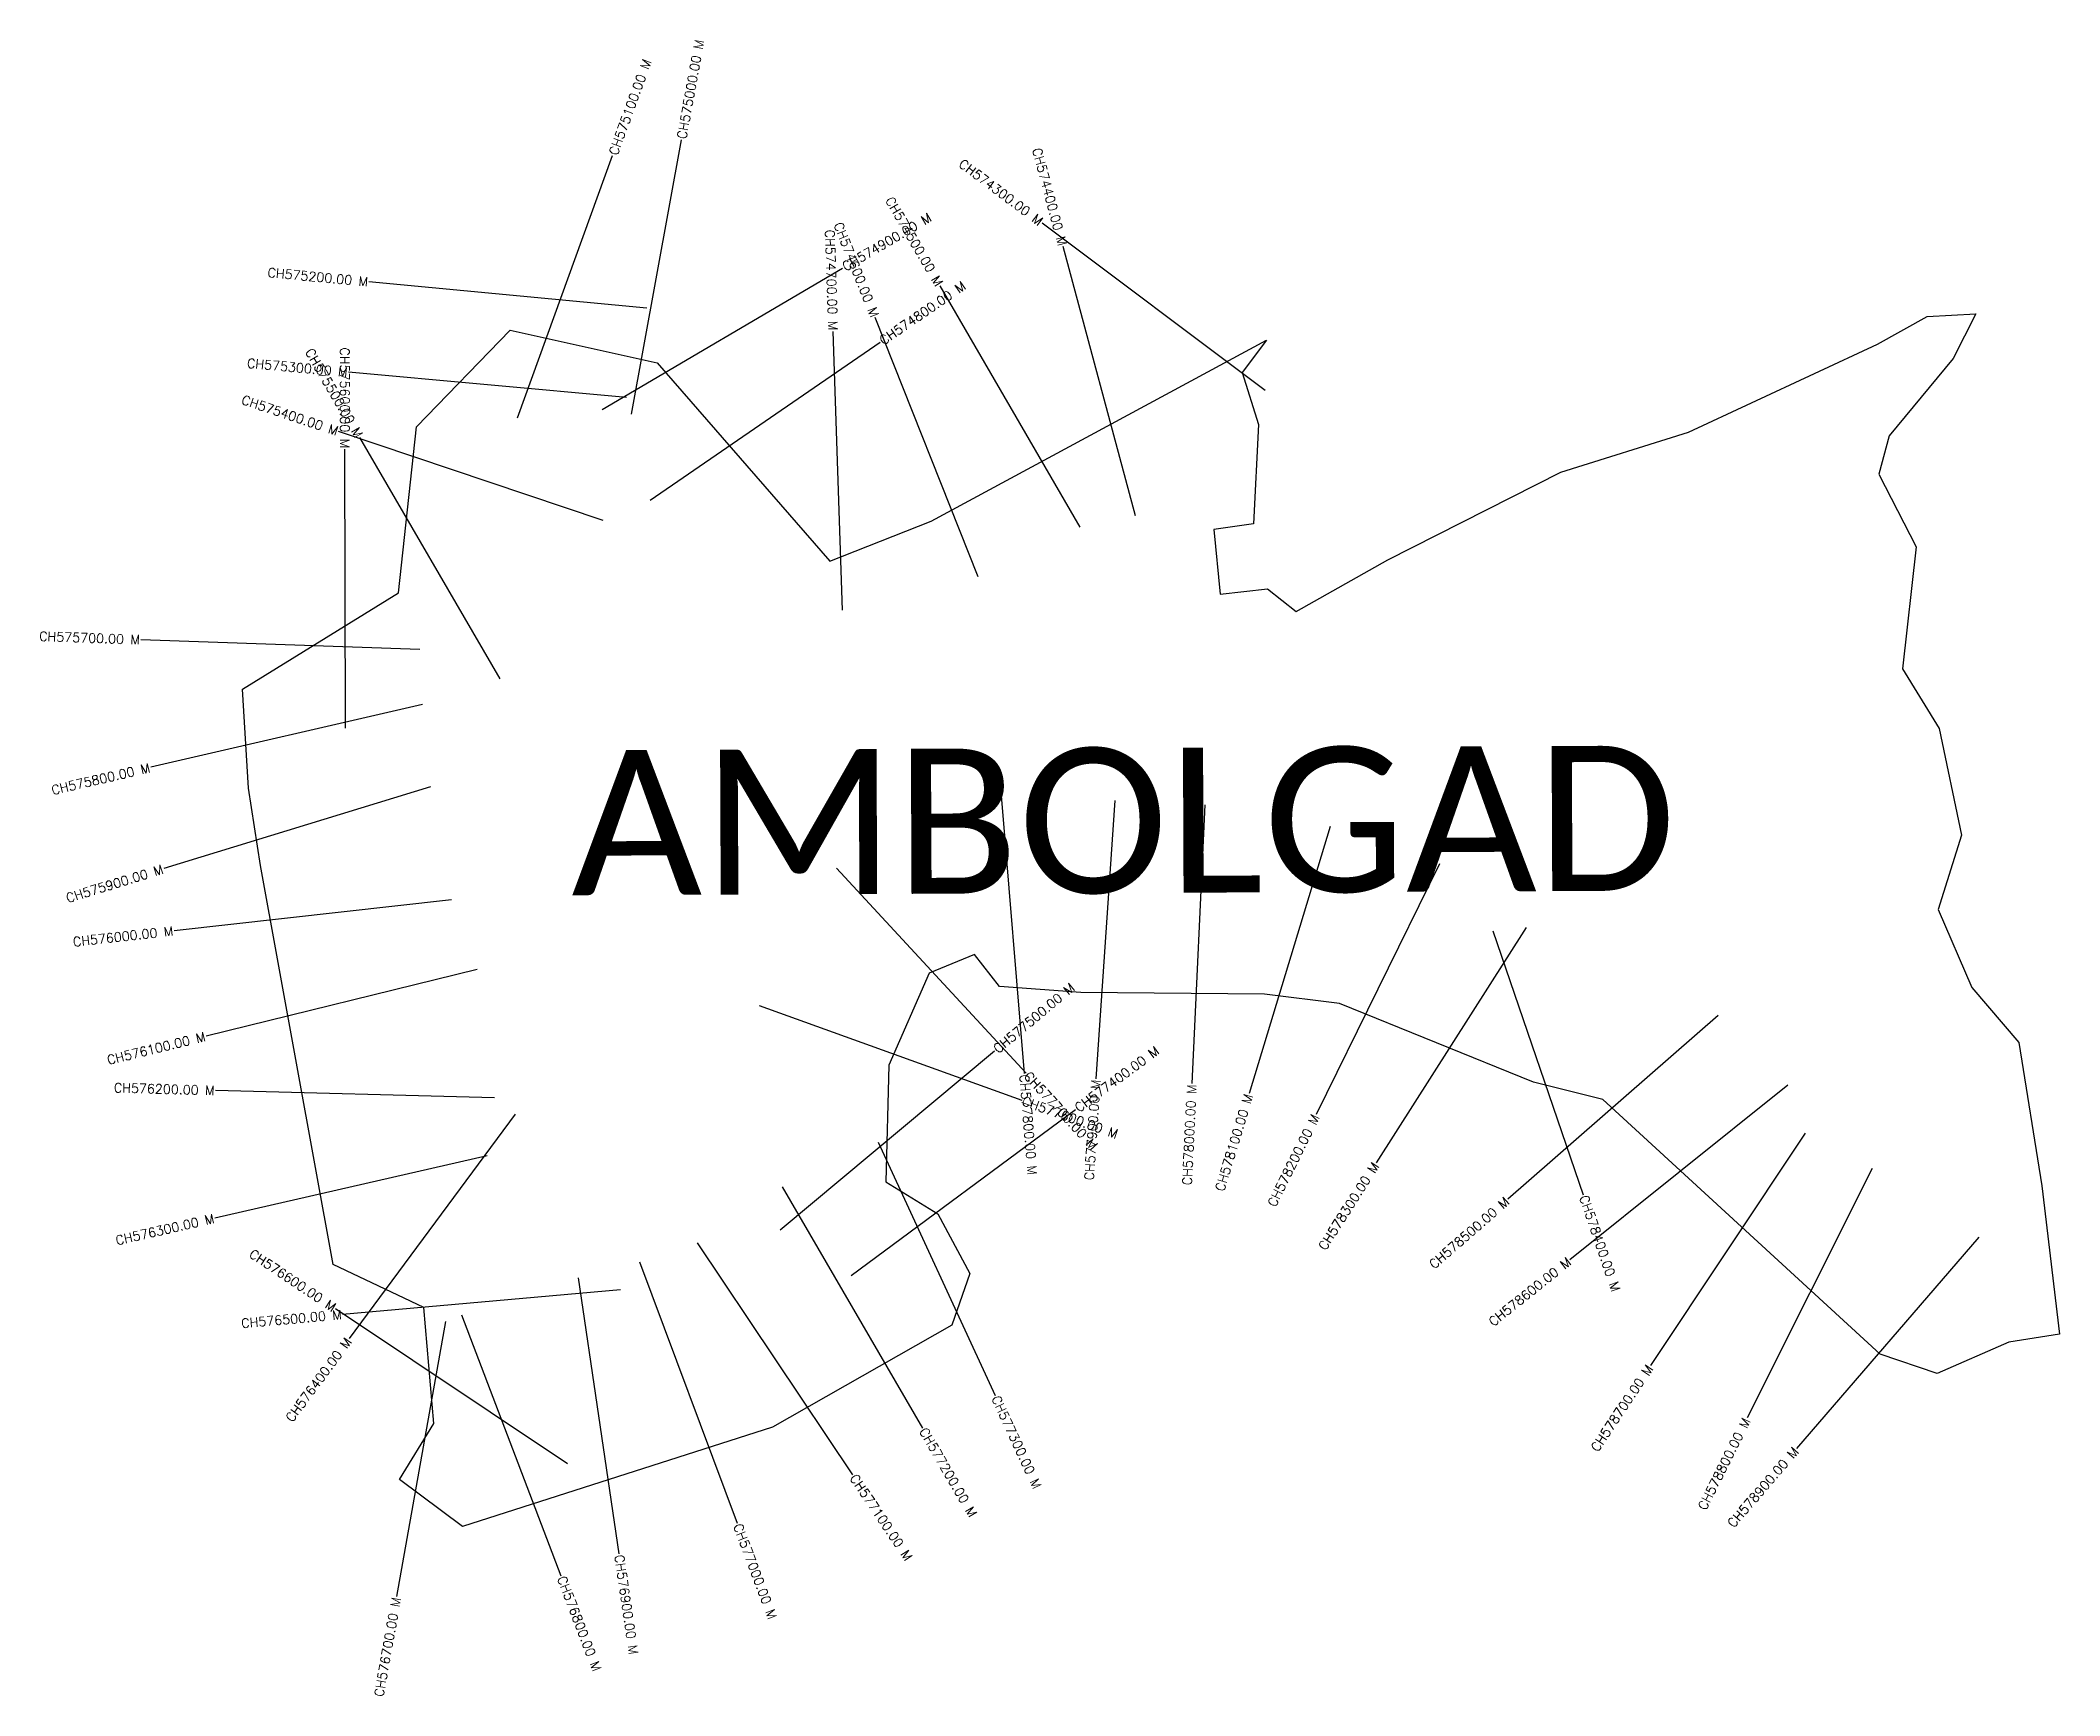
# Model space of a CAD drawing. Header units: metres. Extents: x 320820 to 322991, y 1839836 to 1841615.
import ezdxf
from ezdxf.enums import TextEntityAlignment as Align

# ---------------------------------------------------------------- set-up
doc = ezdxf.new("R2010")
doc.units = ezdxf.units.M
for name, color, linetype in [('CS', 134, 'Continuous'), ('CSMark', 6, 'Continuous'), ('village', 3, 'Continuous'), ('VILLAGE NAME', 250, 'Continuous')]:
    doc.layers.add(name, color=color, linetype=linetype)
doc.styles.get("Standard").update_dxf_attribs({"font": 'simplex.shx'})

msp = doc.modelspace()

# ---------------------------------------------------------------- linework, layer by layer
at = {"layer": 'CS'}
for p, q in [((321456, 1841213.2), (321509.6, 1841508.4)), ((321333.3, 1841209.5), (321435.7, 1841491.6)), ((322137.3, 1841238.7), (321897.3, 1841418.7)), ((321997.7, 1841103.9), (321919.9, 1841393.7)), ((321472.3, 1841327.5), (321173.7, 1841355.6)), ((321424.3, 1841218.3), (321682.8, 1841370.5)), ((321938.5, 1841092), (321787.7, 1841351.3)), ((321828.5, 1841038.4), (321718.1, 1841317.3)), ((321476, 1841120.9), (321723.3, 1841290.7)), ((321682.7, 1841002.5), (321672.7, 1841302.4)), ((321450.5, 1841231.3), (321151.7, 1841258.5)), ((321425.5, 1841099.1), (321141, 1841194.6)), ((321314.8, 1840929), (321164, 1841188.3)), ((321148.3, 1840875.7), (321147.8, 1841175.7)), ((321228.4, 1840960.5), (320928.5, 1840970.8)), ((321231.3, 1840901.4), (320939, 1840833.7)), ((321239.9, 1840812.8), (320953.1, 1840724.8)), ((321853.4, 1840803.5), (321878, 1840504.5)), ((321975.7, 1840798.1), (321955.2, 1840498.8)), ((322072.4, 1840793.4), (322058.3, 1840493.7)), ((322207.2, 1840770.1), (322119.9, 1840483.1)), ((321676.4, 1840725.1), (321880.1, 1840504.9)), ((322324.6, 1840729.8), (322192.1, 1840460.6)), ((321262.3, 1840691.2), (320964.2, 1840658)), ((322417.7, 1840661.6), (322256.7, 1840408.5)), ((322382, 1840657.9), (322479.2, 1840374.1)), ((321290, 1840616.2), (320998.6, 1840544.8)), ((321593.2, 1840577.6), (321875.5, 1840475.9)), ((322624.2, 1840566.8), (322398.2, 1840369.5)), ((321615.8, 1840336.6), (321846.2, 1840528.7)), ((321308.7, 1840478.2), (321008.8, 1840486.3)), ((322699.1, 1840491.8), (322464.9, 1840304.3)), ((321330.7, 1840460.9), (321152.4, 1840219.7)), ((321692.1, 1840287.4), (321933.4, 1840465.7)), ((322717.8, 1840440.4), (322551.5, 1840190.7)), ((321300.6, 1840416), (321008.1, 1840349.1)), ((321721.1, 1840430.6), (321846.8, 1840158.2)), ((322789.8, 1840402.5), (322655.5, 1840134.2)), ((321618, 1840382.7), (321768.7, 1840123.3)), ((321526.5, 1840322.3), (321693.7, 1840073.1)), ((322904.4, 1840328.7), (322708.6, 1840101.4)), ((321464.4, 1840301.9), (321569.5, 1840020.9)), ((321444.2, 1840272.1), (321145.4, 1840245.5)), ((321398.7, 1840284.9), (321442.4, 1839988.1)), ((321387.2, 1840085), (321137.7, 1840251.4)), ((321273.1, 1840244.9), (321380.1, 1839964.6)), ((321256.1, 1840237.7), (321203.3, 1839942.3))]:
    msp.add_line(p, q, dxfattribs=at)
at = {"layer": 'village', "color": 3, "true_color": 0x00ff00}
msp.add_polyline3d([(322991.4, 1840224.3, 0), (322936.8, 1840215.6, 0), (322859.6, 1840182, 0), (322798.4, 1840202.9, 0), (322500.2, 1840476.4, 0), (322425.7, 1840495.1, 0), (322217.1, 1840579.9, 0), (322136.5, 1840589.9, 0), (321939.2, 1840591.7, 0), (321851.5, 1840598.1, 0), (321824.7, 1840632.3, 0), (321776.1, 1840612.3, 0), (321732.7, 1840513.5, 0), (321729.4, 1840388, 0), (321785.3, 1840353.6, 0), (321819.8, 1840289.5, 0), (321800.4, 1840234, 0), (321607.5, 1840124.3, 0), (321274.3, 1840017.4, 0), (321206.5, 1840068.1, 0), (321243.4, 1840128.1, 0), (321232.7, 1840253.1, 0), (321135.3, 1840299.2, 0), (321057.2, 1840728.3, 0), (321044.2, 1840811.2, 0), (321037.7, 1840917.6, 0), (321205.5, 1841021.4, 0), (321224.8, 1841199.6, 0), (321325.5, 1841303.8, 0), (321483.5, 1841268.7, 0), (321669.2, 1841055.3, 0), (321778, 1841098.2, 0), (322138.5, 1841293, 0), (322112.4, 1841258.3, 0), (322130.2, 1841202.1, 0), (322124.7, 1841095.4, 0), (322082.1, 1841089.5, 0), (322088.7, 1841019.8, 0), (322139.7, 1841025.5, 0), (322170.7, 1841001.3, 0), (322269.2, 1841056.6, 0), (322455.1, 1841150.9, 0), (322592.5, 1841193.9, 0), (322795.4, 1841288.7, 0), (322849, 1841318.5, 0), (322901.4, 1841321.4, 0), (322876.9, 1841273.2, 0), (322808, 1841190.2, 0), (322797.1, 1841148.7, 0), (322837.3, 1841070.9, 0), (322822.4, 1840939.7, 0), (322861.8, 1840875.3, 0), (322886, 1840760.6, 0), (322860.9, 1840681, 0), (322897.1, 1840597, 0), (322947.4, 1840538, 0), (322972.4, 1840383.8, 0)], close=True, dxfattribs=at)

# ---------------------------------------------------------------- texts
at = {"layer": 'CSMark'}
for s, rotation, p in [('CH575000.00 M', 79.698, (321509.8, 1841509.3)), ('CH575100.00 M', 70.0559, (321436, 1841492.5)), ('CH574900.00 M', 30.486, (321683.7, 1841371)), ('CH574800.00 M', 34.4916, (321724.1, 1841291.3)), ('CH577500.00 M', 39.818, (321847, 1840529.3)), ('CH577400.00 M', 36.4451, (321934.2, 1840466.2)), ('CH577700.00 M', 312.7792, (321880.8, 1840504.2)), ('CH577800.00 M', 274.7053, (321878.1, 1840503.5)), ('CH577600.00 M', 340.192, (321876.4, 1840475.6)), ('CH578400.00 M', 288.9172, (322479.5, 1840373.2)), ('CH577300.00 M', 294.7653, (321847.2, 1840157.3)), ('CH577200.00 M', 300.1535, (321769.2, 1840122.5)), ('CH577100.00 M', 303.8515, (321694.2, 1840072.3)), ('CH577000.00 M', 290.5193, (321569.9, 1840020)), ('CH576900.00 M', 278.375, (321442.6, 1839987.1)), ('CH576800.00 M', 290.8994, (321380.5, 1839963.7))]:
    msp.add_text(s, height=10, rotation=rotation, dxfattribs=at).set_placement(p, align=Align.MIDDLE_LEFT)
for s, rotation, p in [('CH574300.00 M', 323.134, (321896.5, 1841419.3)), ('CH574400.00 M', 285.031, (321919.6, 1841394.6)), ('CH574500.00 M', 300.1798, (321787.2, 1841352.2)), ('CH574600.00 M', 291.6002, (321717.7, 1841318.2)), ('CH574700.00 M', 271.9087, (321672.7, 1841303.4)), ('CH575200.00 M', 354.6243, (321172.7, 1841355.7)), ('CH575300.00 M', 354.8044, (321150.7, 1841258.5)), ('CH575500.00 M', 300.1804, (321163.5, 1841189.2)), ('CH575600.00 M', 270.0939, (321147.8, 1841176.7)), ('CH575400.00 M', 341.4481, (321140.1, 1841194.9)), ('CH575700.00 M', 358.0232, (320927.5, 1840970.9)), ('CH575800.00 M', 13.0609, (320938.1, 1840833.4)), ('CH575900.00 M', 17.057, (320952.1, 1840724.5)), ('CH576000.00 M', 6.3428, (320963.2, 1840657.9)), ('CH576100.00 M', 13.7786, (320997.7, 1840544.5)), ('CH576200.00 M', 358.4502, (321007.8, 1840486.3)), ('CH577900.00 M', 86.0878, (321955.2, 1840497.9)), ('CH578000.00 M', 87.3133, (322058.3, 1840492.7)), ('CH578100.00 M', 73.0638, (322119.6, 1840482.1)), ('CH578200.00 M', 63.7992, (322191.7, 1840459.7)), ('CH578300.00 M', 57.5408, (322256.2, 1840407.6)), ('CH576300.00 M', 12.8835, (321007.2, 1840348.9)), ('CH578500.00 M', 41.1261, (322397.4, 1840368.8)), ('CH576600.00 M', 326.2974, (321136.8, 1840252)), ('CH578600.00 M', 38.6733, (322464.1, 1840303.7)), ('CH576500.00 M', 5.0946, (321144.4, 1840245.4)), ('CH576400.00 M', 53.5214, (321151.8, 1840218.9)), ('CH578700.00 M', 56.3225, (322550.9, 1840189.9)), ('CH578800.00 M', 63.4032, (322655, 1840133.3)), ('CH578900.00 M', 49.2589, (322707.9, 1840100.7)), ('CH576700.00 M', 79.8799, (321203.2, 1839941.3))]:
    msp.add_text(s, height=10, rotation=rotation, dxfattribs=at).set_placement(p, align=Align.MIDDLE_RIGHT)
at = {"layer": 'VILLAGE NAME', "insert": (321390.7, 1840852.1), "char_height": 155.989, "attachment_point": 1, "rotation": 0.2435}
msp.add_mtext_dynamic_manual_height_columns('{\\fCalibri|b0|i0|c0|p34;AMBOLGAD}', width=1385.684, gutter_width=779.9, heights=[0], dxfattribs=at)

doc.saveas('drawing.dxf')
